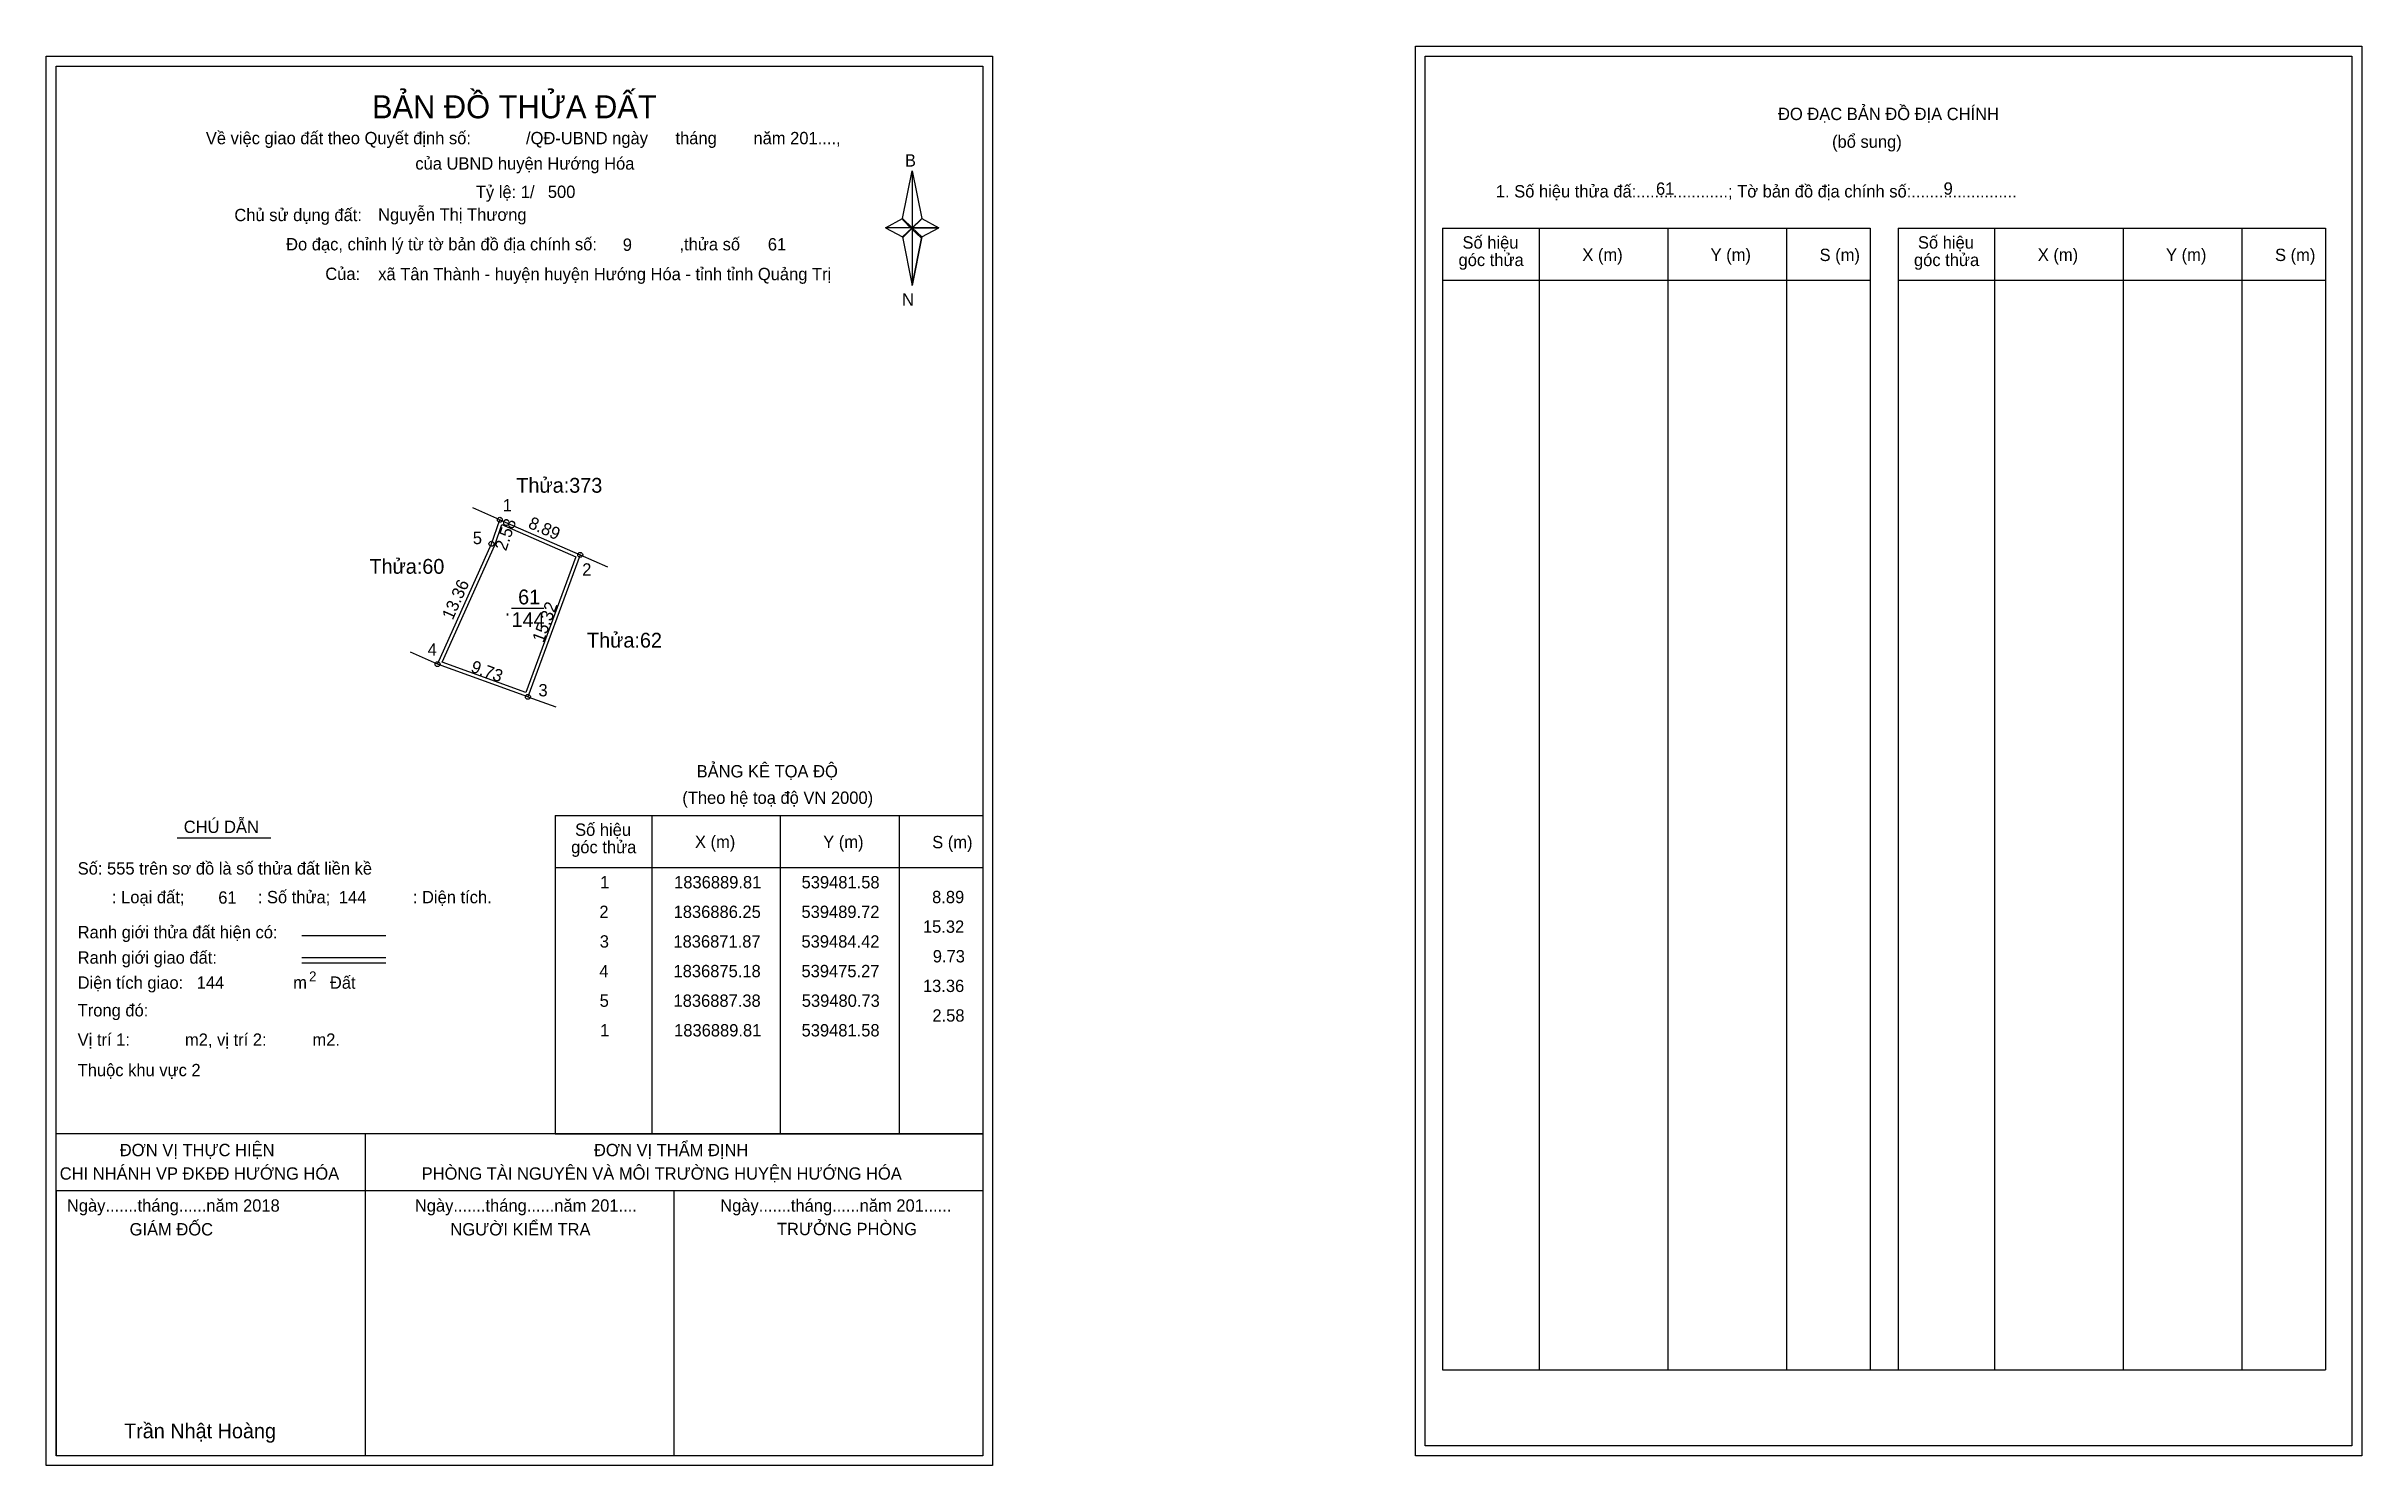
# Model space of a CAD drawing. Extents: x 539436 to 539670, y 1836794 to 1836938.
import ezdxf

# ---------------------------------------------------------------- set-up
doc = ezdxf.new("R2010")
doc.units = 0
for name, color, linetype in [('Level 1', 7, 'Continuous'), ('Level 10', 7, 'Continuous'), ('Level 11', 7, 'Continuous'), ('Level 13', 7, 'Continuous'), ('Level 27', 7, 'Continuous'), ('Level 3', 7, 'Continuous'), ('Level 36', 7, 'Continuous'), ('Level 49', 7, 'Continuous'), ('Level 5', 7, 'Continuous'), ('Level 53', 7, 'Continuous'), ('Level 55', 7, 'Continuous'), ('Level 6', 7, 'Continuous'), ('Level 63', 7, 'Continuous'), ('Level 9', 7, 'Continuous')]:
    doc.layers.add(name, color=color, linetype=linetype)

msp = doc.modelspace()

# ---------------------------------------------------------------- linework, layer by layer
at = {"layer": 'Level 1'}
for p, q in [((539436.64, 1836935.77), (539436.64, 1836935.77)), ((539575.3, 1836936.77), (539575.3, 1836936.77)), ((539522.35, 1836920.33), (539523.34, 1836925.15)), ((539523.34, 1836925.15), (539523.34, 1836919.39)), ((539523.34, 1836925.15), (539524.32, 1836920.33)), ((539520.63, 1836919.39), (539522.35, 1836920.33)), ((539522.35, 1836920.33), (539523.34, 1836919.39)), ((539523.26, 1836919.28), (539522.35, 1836920.22)), ((539523.34, 1836919.39), (539522.35, 1836918.47)), ((539523.26, 1836919.28), (539522.35, 1836918.36)), ((539522.35, 1836918.36), (539523.26, 1836919.28)), ((539524.25, 1836920.22), (539523.26, 1836919.28)), ((539523.26, 1836919.28), (539524.25, 1836920.22)), ((539524.25, 1836918.36), (539523.26, 1836919.28)), ((539524.32, 1836920.33), (539523.34, 1836919.39)), ((539523.34, 1836919.39), (539523.34, 1836913.54)), ((539523.34, 1836919.39), (539526.04, 1836919.39)), ((539523.34, 1836919.39), (539524.32, 1836918.47)), ((539524.32, 1836918.47), (539526.04, 1836919.39)), ((539577.07, 1836919.35), (539620.37, 1836919.35)), ((539586.87, 1836803.71), (539586.87, 1836919.35)), ((539599.9, 1836803.71), (539599.9, 1836919.35)), ((539611.89, 1836919.35), (539611.89, 1836803.71)), ((539620.37, 1836919.35), (539620.37, 1836803.71)), ((539623.2, 1836919.35), (539666.5, 1836919.35)), ((539633, 1836803.71), (539633, 1836919.35)), ((539646.03, 1836803.71), (539646.03, 1836919.35)), ((539658.02, 1836919.35), (539658.02, 1836803.71)), ((539666.5, 1836919.35), (539666.5, 1836803.71)), ((539522.35, 1836918.47), (539523.34, 1836913.54)), ((539524.32, 1836918.47), (539523.34, 1836913.54)), ((539577.07, 1836914.08), (539620.37, 1836914.08)), ((539623.2, 1836914.08), (539666.5, 1836914.08)), ((539487.19, 1836859.86), (539530.49, 1836859.86)), ((539496.99, 1836827.6), (539496.99, 1836859.86)), ((539510.02, 1836827.6), (539510.02, 1836859.86)), ((539522.01, 1836859.86), (539522.01, 1836827.6)), ((539487.19, 1836854.6), (539530.49, 1836854.6)), ((539461.53, 1836847.7), (539470.04, 1836847.7)), ((539461.53, 1836845.48), (539470.04, 1836845.48)), ((539461.53, 1836844.93), (539470.04, 1836844.93)), ((539490.06, 1836827.6), (539436.64, 1836827.6)), ((539530.49, 1836827.6), (539478.07, 1836827.6)), ((539487.19, 1836827.6), (539530.49, 1836827.6)), ((539530.49, 1836821.82), (539436.64, 1836821.82)), ((539436.64, 1836794.99), (539436.64, 1836821.82)), ((539577.07, 1836803.71), (539666.5, 1836803.71)), ((539530.49, 1836794.99), (539530.49, 1836794.99)), ((539669.16, 1836795.99), (539669.16, 1836795.99))]:
    msp.add_line(p, q, dxfattribs=at)
for points in [[(539522.35, 1836920.33), (539523.34, 1836925.15), (539523.34, 1836919.39)], [(539520.63, 1836919.39), (539522.35, 1836918.47), (539523.34, 1836919.39)], [(539523.34, 1836919.39), (539524.32, 1836920.33), (539526.04, 1836919.39)], [(539523.34, 1836919.39), (539523.34, 1836913.54), (539524.32, 1836918.47)]]:
    msp.add_lwpolyline(points, close=True, dxfattribs=at)
at = {"layer": 'Level 10'}
for points in [[(539475.27, 1836875.18), (539480.73, 1836887.38), (539481.58, 1836889.81), (539489.72, 1836886.25), (539484.42, 1836871.87)], [(539475.75, 1836875.38), (539481.06, 1836887.25), (539481.78, 1836889.34), (539489.27, 1836886.06), (539484.21, 1836872.32)]]:
    msp.add_lwpolyline(points, close=True, dxfattribs=at)
at = {"layer": 'Level 11'}
for centre in [(539481.58, 1836889.81), (539480.73, 1836887.38), (539489.72, 1836886.25), (539475.27, 1836875.18), (539475.27, 1836875.18), (539484.42, 1836871.87)]:
    msp.add_circle(centre, 0.25, dxfattribs=at)
at = {"layer": 'Level 27'}
for p, q in [((539481.58, 1836889.81), (539478.83, 1836891.02)), ((539489.72, 1836886.25), (539492.47, 1836885.04)), ((539475.27, 1836875.18), (539472.54, 1836876.41)), ((539484.42, 1836871.87), (539487.24, 1836870.85))]:
    msp.add_line(p, q, dxfattribs=at)
at = {"layer": 'Level 3'}
for p, q in [((539577.07, 1836919.35), (539577.07, 1836803.71)), ((539623.2, 1836919.35), (539623.2, 1836803.71)), ((539487.19, 1836859.86), (539487.19, 1836827.6))]:
    msp.add_line(p, q, dxfattribs=at)
at = {"layer": 'Level 5'}
for p, q in [((539448.9, 1836857.58), (539458.37, 1836857.58)), ((539467.93, 1836827.6), (539467.93, 1836794.99)), ((539436.64, 1836821.82), (539436.64, 1836794.99)), ((539436.64, 1836821.82), (539436.64, 1836794.99)), ((539499.21, 1836821.82), (539499.21, 1836794.99))]:
    msp.add_line(p, q, dxfattribs=at)
at = {"layer": 'Level 63'}
for points in [[(539435.64, 1836936.77), (539531.49, 1836936.77), (539531.49, 1836793.99), (539435.64, 1836793.99)], [(539436.64, 1836935.77), (539530.49, 1836935.77), (539530.49, 1836794.99), (539436.64, 1836794.99)], [(539574.31, 1836937.77), (539670.16, 1836937.77), (539670.16, 1836794.99), (539574.31, 1836794.99)], [(539575.31, 1836936.77), (539669.16, 1836936.77), (539669.16, 1836795.99), (539575.31, 1836795.99)]]:
    msp.add_lwpolyline(points, close=True, dxfattribs=at)
at = {"layer": 'Level 9'}
msp.add_line((539482.77, 1836880.84), (539486.03, 1836880.84), dxfattribs=at)

# ---------------------------------------------------------------- texts
at = {"layer": 'Level 1'}
for s, height, p in [('BẢN ĐỒ THỬA ĐẤT', 2.3328, (539468.63, 1836930.48)), ('ĐO ĐẠC BẢN ĐỒ ĐỊA CHÍNH', 1.25, (539611.04, 1836930.3)), ('Về việc giao đất theo Quyết định số:            /QĐ-UBND ngày      tháng        năm 201....,      ', 1.25, (539451.8, 1836927.85)), ('(bổ sung)', 1.25, (539616.51, 1836927.49)), ('của UBND huyện Hướng Hóa', 1.25, (539473.02, 1836925.28)), ('B', 1.25, (539522.61, 1836925.59)), ('1. Số hiệu thửa đấ:....................; Tờ bản đồ địa chính số:.......................', 1.25, (539582.46, 1836922.46)), ('Chủ sử dụng đất:', 1.25, (539454.69, 1836920.06)), ('Đo đạc, chỉnh lý từ tờ bản đồ địa chính số:                  ,thửa số                 ', 1.25, (539459.93, 1836917.1)), ('góc thửa', 1.25, (539578.68, 1836915.51)), ('Số hiệu', 1.25, (539579.08, 1836917.28)), ('X (m)', 1.25, (539591.22, 1836916.04)), ('Y (m)', 1.25, (539604.21, 1836916.04)), ('S (m)', 1.25, (539615.25, 1836916.02)), ('góc thửa', 1.25, (539624.81, 1836915.51)), ('Số hiệu', 1.25, (539625.21, 1836917.28)), ('X (m)', 1.25, (539637.35, 1836916.04)), ('Y (m)', 1.25, (539650.34, 1836916.04)), ('S (m)', 1.25, (539661.38, 1836916.02)), ('Của:', 1.25, (539463.9, 1836914.1)), ('N', 1.25, (539522.31, 1836911.51)), ('BẢNG KÊ TỌA ĐỘ', 1.25, (539501.51, 1836863.71)), ('(Theo hệ toạ độ VN 2000)', 1.25, (539500.06, 1836861.03)), ('CHÚ DẪN', 1.25, (539449.56, 1836858.08)), ('Số hiệu', 1.25, (539489.2, 1836857.79)), ('góc thửa', 1.25, (539488.8, 1836856.03)), ('X (m)', 1.25, (539501.34, 1836856.56)), ('Y (m)', 1.25, (539514.33, 1836856.56)), ('S (m)', 1.25, (539525.37, 1836856.53)), ('Số: 555 trên sơ đồ là số thửa đất liền kề', 1.25, (539438.82, 1836853.87)), (': Loại đất;                : Số thửa;                  : Diện tích.', 1.25, (539442.29, 1836850.96)), ('Ranh giới thửa đất hiện có:', 1.25, (539438.82, 1836847.41)), ('Ranh giới giao đất:', 1.25, (539438.82, 1836844.84)), ('2', 1, (539462.26, 1836843.06)), ('Diện tích giao:                                Đất ', 1.25, (539438.82, 1836842.3)), ('m', 1.25, (539460.65, 1836842.31)), ('Trong đó: ', 1.25, (539438.82, 1836839.5)), ('Vị trí 1:            m2, vị trí 2:          m2.', 1.25, (539438.82, 1836836.52)), ('Thuộc khu vực 2', 1.25, (539438.82, 1836833.44)), ('ĐƠN VỊ THỰC HIỆN', 1.25, (539443.08, 1836825.34)), ('ĐƠN VỊ THẨM ĐỊNH', 1.25, (539491.11, 1836825.34)), ('CHI NHÁNH VP ĐKĐĐ HƯỚNG HÓA', 1.25, (539437, 1836822.96)), ('PHÒNG TÀI NGUYÊN VÀ MÔI TRƯỜNG HUYỆN HƯỚNG HÓA', 1.25, (539473.66, 1836822.96)), ('Ngày.......tháng......năm 2018', 1.25, (539437.73, 1836819.72)), ('Ngày.......tháng......năm 201....', 1.25, (539472.97, 1836819.72)), ('Ngày.......tháng......năm 201......', 1.25, (539503.9, 1836819.72)), ('GIÁM ĐỐC', 1.25, (539444.08, 1836817.31)), ('NGƯỜI KIỂM TRA', 1.25, (539476.57, 1836817.31)), ('TRƯỞNG PHÒNG', 1.25, (539509.64, 1836817.34)), ('Trần Nhật Hoàng', 1.5, (539443.52, 1836796.76))]:
    msp.add_text(s, height=height, dxfattribs=at).set_placement(p)
at = {"layer": 'Level 11'}
msp.add_text('Tỷ lệ: 1/', height=1.25, dxfattribs=at).set_placement((539479.15, 1836922.4))
at = {"layer": 'Level 13'}
for s, p in [('61', (539483.43, 1836881.24)), ('.', (539482.07, 1836880.09)), ('144', (539482.77, 1836878.94))]:
    msp.add_text(s, height=1.5, dxfattribs=at).set_placement(p)
at = {"layer": 'Level 36'}
for s, p in [('Thửa:373', (539483.25, 1836892.55)), ('Thửa:60', (539468.37, 1836884.34)), ('Thửa:62', (539490.41, 1836876.86))]:
    msp.add_text(s, height=1.5, dxfattribs=at).set_placement(p)
at = {"layer": 'Level 49'}
for s, rotation, p in [('2.58', 70.8452, (539482.2, 1836886.58)), ('8.89', 336.3426, (539484.36, 1836889.03)), ('13.36', 65.8977, (539476.8, 1836879.58)), ('15.32', 69.7727, (539485.99, 1836877.28)), ('9.73', 340.086, (539478.54, 1836874.43))]:
    msp.add_text(s, height=1.25, rotation=rotation, dxfattribs=at).set_placement(p)
at = {"layer": 'Level 53'}
for s, p in [('1', (539491.74, 1836852.47)), ('1836889.81', (539499.23, 1836852.47)), ('539481.58', (539512.14, 1836852.47)), ('8.89', (539525.36, 1836850.97)), ('2', (539491.66, 1836849.47)), ('1836886.25', (539499.18, 1836849.47)), ('539489.72', (539512.13, 1836849.47)), ('15.32', (539524.43, 1836847.97)), ('3', (539491.7, 1836846.47)), ('1836871.87', (539499.16, 1836846.47)), ('539484.42', (539512.13, 1836846.47)), ('4', (539491.66, 1836843.47)), ('1836875.18', (539499.17, 1836843.47)), ('539475.27', (539512.13, 1836843.47)), ('9.73', (539525.43, 1836844.97)), ('5', (539491.69, 1836840.47)), ('1836887.38', (539499.17, 1836840.47)), ('539480.73', (539512.16, 1836840.47)), ('13.36', (539524.43, 1836841.97)), ('2.58', (539525.39, 1836838.97)), ('1', (539491.74, 1836837.47)), ('1836889.81', (539499.23, 1836837.47)), ('539481.58', (539512.14, 1836837.47))]:
    msp.add_text(s, height=1.25, dxfattribs=at).set_placement(p)
at = {"layer": 'Level 55'}
for s, height, p in [('373', 0.055, (539481.52, 1836889.76)), ('373', 0.055, (539481.52, 1836889.76)), ('1', 0.2, (539481.52, 1836889.81)), ('60', 0.055, (539481.54, 1836889.76)), ('60', 0.055, (539481.54, 1836889.76)), ('5', 0.2, (539480.67, 1836887.38)), ('60', 0.055, (539480.69, 1836887.32)), ('60', 0.055, (539480.69, 1836887.32)), ('2', 0.2, (539489.65, 1836886.25)), ('373', 0.055, (539489.66, 1836886.19)), ('373', 0.055, (539489.66, 1836886.19)), ('62', 0.055, (539489.68, 1836886.19)), ('4', 0.2, (539475.2, 1836875.18)), ('60', 0.055, (539475.23, 1836875.13)), ('60', 0.055, (539475.23, 1836875.13)), ('3', 0.2, (539484.36, 1836871.87)), ('62', 0.055, (539484.38, 1836871.81))]:
    msp.add_text(s, height=height, dxfattribs=at).set_placement(p)
at = {"layer": 'Level 6'}
for s, p in [('61', (539598.68, 1836922.73)), ('9', (539627.81, 1836922.74)), ('Nguyễn Thị Thương', (539469.25, 1836920.1)), ('500', (539486.44, 1836922.41)), ('9', (539494.03, 1836917.05)), ('61', (539508.72, 1836917.09)), ('xã Tân Thành - huyện huyện Hướng Hóa - tỉnh tỉnh Quảng Trị', (539469.26, 1836914.08)), ('61', (539453.06, 1836850.92)), ('144', (539465.27, 1836850.95)), ('144', (539450.87, 1836842.3))]:
    msp.add_text(s, height=1.25, dxfattribs=at).set_placement(p)
at = {"layer": 'Level 9'}
for s, p in [('1', (539481.87, 1836890.65)), ('5', (539478.84, 1836887.34)), ('2', (539489.92, 1836884.15)), ('4', (539474.27, 1836876.05)), ('3', (539485.49, 1836871.92))]:
    msp.add_text(s, height=1.25, dxfattribs=at).set_placement(p)

doc.saveas('drawing.dxf')
